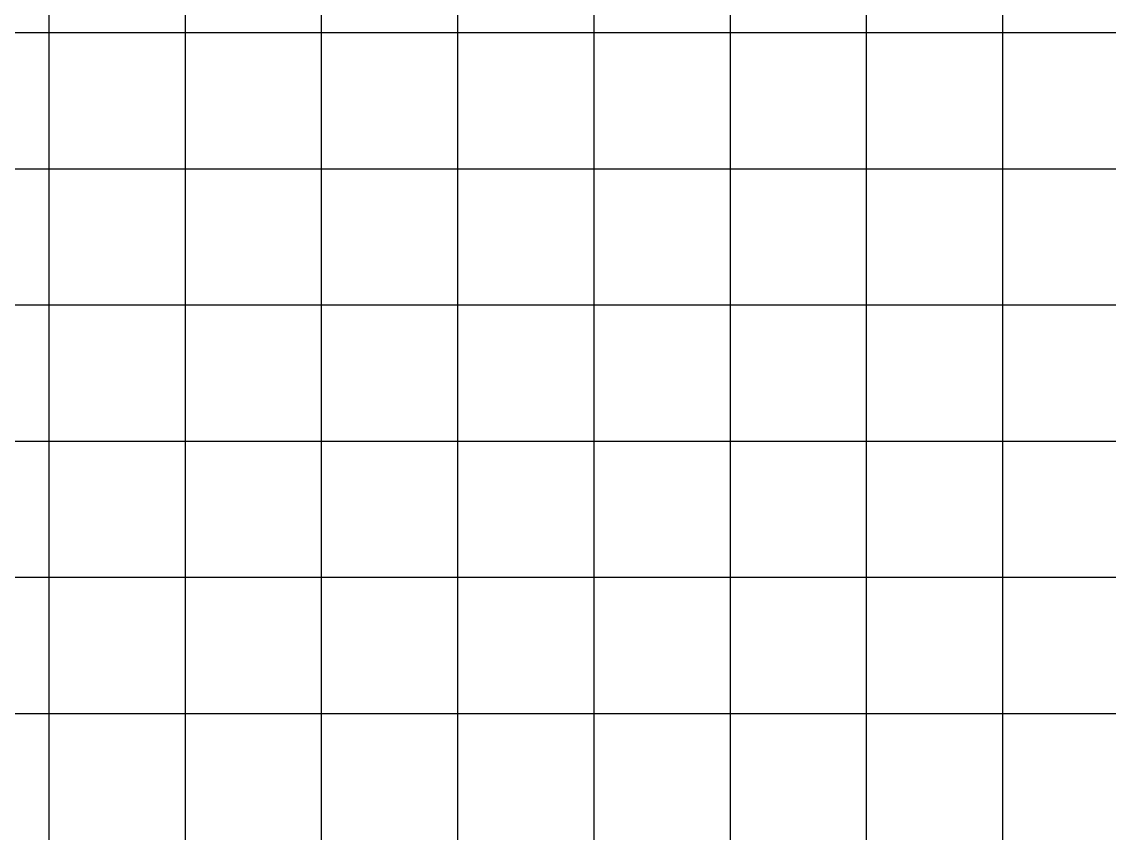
# Model space of a CAD drawing. Header units: millimetres. Extents: x 464536 to 476893, y 870501 to 881610.
# Drawn here: x 468280 to 469078, y 871112 to 871708 of the extents above; entities that cross this region are included whole.
import ezdxf

# ---------------------------------------------------------------- set-up
doc = ezdxf.new("R2010")
doc.units = ezdxf.units.MM
doc.layers.add('Grid1', color=7, linetype='Continuous')

msp = doc.modelspace()

# ---------------------------------------------------------------- linework, layer by layer
at = {"layer": 'Grid1'}
for p, q in [((468300, 870600), (468300, 881600)), ((468400, 870600), (468400, 881600)), ((468500, 870600), (468500, 881600)), ((468600, 870600), (468600, 881600)), ((468700, 870600), (468700, 881600)), ((468700, 870600), (468700, 881600)), ((468800, 870600), (468800, 881600)), ((468900, 870600), (468900, 881600)), ((469000, 870600), (469000, 881600)), ((464700, 871700), (472600, 871700)), ((464700, 871600), (472600, 871600)), ((464700, 871500), (472600, 871500)), ((464700, 871400), (472600, 871400)), ((464700, 871300), (472600, 871300)), ((464700, 871200), (472600, 871200))]:
    msp.add_line(p, q, dxfattribs=at)

doc.saveas('drawing.dxf')
